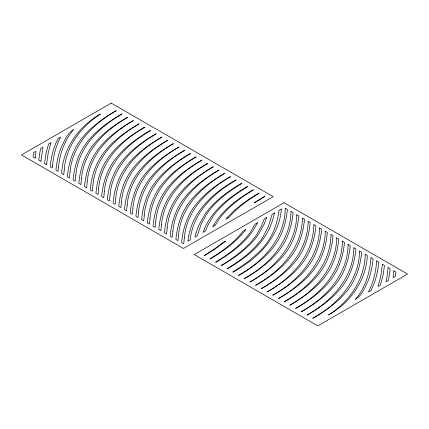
<?xml version="1.0" encoding="UTF-8"?>
<svg xmlns="http://www.w3.org/2000/svg" width="429" height="429" viewBox="0 0 429 429"><rect width="100%" height="100%" fill="white"/><g stroke="black" fill="none" stroke-linecap="round" stroke-linejoin="round"><path stroke-width="0.64" d="M35.232 157.722L35.194 158.172L33.097 156.96L33.237 155.582L33.591 152.649L35.918 151.308L35.232 157.722M393.806 270.828L393.082 277.692L395.409 276.351L395.763 273.418L395.903 272.04L393.806 270.828M40.986 160.484L40.911 161.47L38.808 160.258L39.452 154.901L40.621 148.59L42.98 147.227L40.986 160.484M388.089 267.53L387.28 275.037L386.02 281.773L388.379 280.41L389.548 274.099L390.192 268.742L388.089 267.53M46.75 163.143L46.622 164.768L44.525 163.556L46.075 153.067L48.579 143.999L50.992 142.605L48.209 152.778L46.75 163.143M382.378 264.232L380.791 276.222L378.008 286.395L380.421 285.001L383.172 274.705L384.475 265.444L382.378 264.232M52.536 165.653L52.333 168.066L50.236 166.854C51.131 157.041 53.469 147.249 58.103 138.497L60.612 137.049C55.867 145.855 53.453 155.743 52.536 165.653M376.667 260.934C375.906 271.659 373.525 282.427 368.388 291.951L370.897 290.503C375.531 281.751 377.869 271.959 378.764 262.146L376.667 260.934M58.349 167.9L58.044 171.364L55.947 170.152C56.719 161.846 58.483 153.571 61.84 145.903C64.913 140.042 67.61 132.958 73.579 129.563C64.532 140.294 59.652 154.022 58.349 167.9M370.956 257.636C370.045 272.683 365.267 287.811 355.421 299.437C361.974 295.458 364.972 287.5 368.125 280.775C370.865 273.766 372.351 266.323 373.053 258.848L370.956 257.636M64.28 169.289L63.755 174.662L61.658 173.45C62.854 148.391 78.957 126.067 100.472 114.039C81.371 126.34 66.163 146.075 64.28 169.289M365.245 254.338C364.736 279.477 349.394 301.844 328.528 314.961C350.043 302.933 366.146 280.609 367.342 255.55L365.245 254.338M70.072 171.97L69.471 177.96L67.374 176.748C68.425 165.165 71.595 153.603 77.933 143.753A137.403 79.327 0 0 1 86.765 132.641C95.318 123.842 105.539 116.886 116.028 110.612L116.323 110.784C93.458 123.622 72.313 144.471 70.072 171.97M75.783 175.268L75.182 181.258L73.086 180.046C74.137 168.463 77.311 156.901 83.644 147.05A137.403 79.327 0 0 1 92.476 135.939C101.035 127.14 111.25 120.184 121.745 113.91L122.034 114.082C99.169 126.92 78.024 147.769 75.783 175.268M81.499 178.566L80.893 184.556L78.797 183.344C79.853 171.761 83.022 160.199 89.355 150.348A137.403 79.327 0 0 1 98.193 139.237C106.746 130.437 116.961 123.482 127.456 117.208L127.751 117.38C104.88 130.218 83.735 151.067 81.499 178.566M87.21 181.864L86.604 187.854L84.508 186.642C85.564 175.059 88.733 163.497 95.072 153.646A137.403 79.327 0 0 1 103.904 142.535C112.457 133.735 122.673 126.78 133.167 120.506L133.462 120.678C110.596 133.516 89.447 154.365 87.21 181.864M92.921 185.162L92.321 191.152L90.219 189.94C91.275 178.357 94.444 166.795 100.783 156.944A137.403 79.327 0 0 1 109.615 145.833C118.168 137.033 128.389 130.078 138.878 123.804L139.173 123.976C116.307 136.813 95.163 157.663 92.921 185.162M98.632 188.46L98.032 194.45L95.935 193.238C96.986 181.655 100.161 170.093 106.494 160.242A137.403 79.327 0 0 1 115.326 149.131C123.879 140.331 134.1 133.376 144.589 127.102L144.884 127.274C122.018 140.111 100.874 160.961 98.632 188.46M104.344 191.758L103.743 197.748L101.646 196.536C102.697 184.953 105.872 173.391 112.205 163.54A137.403 79.327 0 0 1 121.037 152.429C129.596 143.629 139.811 136.674 150.306 130.405L150.6 130.572C127.729 143.409 106.585 164.259 104.344 191.758M110.06 195.056L109.454 201.045L107.357 199.834C108.414 188.251 111.583 176.689 117.921 166.838A137.403 79.327 0 0 1 126.753 155.727C135.307 146.927 145.522 139.972 156.017 133.703L156.312 133.869C133.446 146.707 112.296 167.557 110.06 195.056M115.771 198.354L115.17 204.343L113.068 203.132C114.125 191.548 117.294 179.987 123.632 170.136A137.403 79.327 0 0 1 132.464 159.025C141.018 150.225 151.239 143.27 161.728 137.001L162.023 137.167C139.157 150.005 118.007 170.855 115.771 198.354M121.482 201.651L120.881 207.641L118.785 206.429C119.836 194.846 123.01 183.285 129.344 173.434A137.403 79.327 0 0 1 138.176 162.323C146.729 153.523 156.95 146.568 167.439 140.299L167.734 140.465C144.868 153.303 123.724 174.153 121.482 201.651M127.193 204.949L126.593 210.939L124.496 209.727C125.547 198.144 128.721 186.583 135.055 176.732A137.403 79.327 0 0 1 143.887 165.621C152.445 156.821 162.661 149.866 173.155 143.597L173.445 143.763C150.579 156.601 129.435 177.45 127.193 204.949M132.91 208.247L132.304 214.237L130.207 213.025C131.263 201.442 134.433 189.881 140.771 180.03A137.403 79.327 0 0 1 149.603 168.919C158.156 160.119 168.372 153.164 178.866 146.895L179.161 147.061C156.29 159.899 135.146 180.748 132.91 208.247M138.621 211.545L138.015 217.535L135.918 216.323C136.974 204.74 140.144 193.179 146.482 183.328A137.403 79.327 0 0 1 155.314 172.217C163.867 163.417 174.083 156.462 184.577 150.193L184.872 150.359C162.006 163.197 140.857 184.046 138.621 211.545M144.332 214.843L143.731 220.833L141.629 219.621C142.685 208.038 145.855 196.477 152.193 186.626A137.403 79.327 0 0 1 161.025 175.515C169.578 166.715 179.799 159.76 190.288 153.491L190.583 153.657C167.718 166.495 146.573 187.344 144.332 214.843M150.043 218.141L149.442 224.131L147.345 222.919C148.396 211.336 151.571 199.775 157.904 189.924A137.403 79.327 0 0 1 166.736 178.813C175.289 170.013 185.51 163.058 195.999 156.789L196.294 156.955C173.429 169.793 152.284 190.642 150.043 218.141M155.754 221.439L155.153 227.429L153.056 226.217C154.108 214.634 157.282 203.073 163.615 193.222A137.403 79.327 0 0 1 172.447 182.111C181.006 173.311 191.221 166.355 201.716 160.087L202.011 160.253C179.14 173.091 157.995 193.94 155.754 221.439M161.47 224.737L160.864 230.727L158.768 229.515C159.824 217.932 162.993 206.37 169.332 196.52A137.403 79.327 0 0 1 178.164 185.408C186.717 176.609 196.932 169.653 207.427 163.385L207.722 163.551C184.856 176.389 163.706 197.238 161.47 224.737M167.181 228.035L166.581 234.025L164.479 232.813C165.535 221.23 168.704 209.668 175.043 199.817A137.403 79.327 0 0 1 183.875 188.706C192.428 179.907 202.649 172.951 213.138 166.683L213.433 166.849C190.567 179.687 169.423 200.536 167.181 228.035M172.892 231.333L172.292 237.323L170.195 236.111C171.246 224.528 174.421 212.966 180.754 203.115A137.403 79.327 0 0 1 189.586 192.004C198.139 183.204 208.36 176.249 218.849 169.981L219.144 170.147C196.278 182.985 175.134 203.834 172.892 231.333M178.603 234.631L178.003 240.621L175.906 239.409C176.957 227.826 180.132 216.264 186.465 206.413A137.403 79.327 0 0 1 195.297 195.302C203.855 186.502 214.071 179.547 224.565 173.278L224.855 173.445C201.989 186.283 180.845 207.132 178.603 234.631M285.269 208.167C284.995 237.945 263.342 261.829 238.417 275.343L238.712 275.509C249.201 269.24 259.422 262.285 267.975 253.485A137.403 79.327 0 0 0 276.807 242.374C283.145 232.523 286.315 220.962 287.371 209.379L285.269 208.167M290.985 211.465C290.706 241.243 269.053 265.127 244.128 278.641L244.423 278.807C254.917 272.538 265.133 265.583 273.686 256.783A137.403 79.327 0 0 0 282.518 245.672C288.856 235.821 292.026 224.26 293.082 212.677L290.985 211.465M296.696 214.763C296.418 244.541 274.769 268.425 249.839 281.939L250.134 282.105C260.628 275.836 270.844 268.881 279.397 260.081A137.403 79.327 0 0 0 288.229 248.97C294.567 239.119 297.737 227.558 298.793 215.975L296.696 214.763M302.407 218.061C302.129 247.839 280.48 271.723 255.555 285.237L255.845 285.403C266.339 279.134 276.555 272.179 285.113 263.379A137.403 79.327 0 0 0 293.945 252.268C300.279 242.417 303.453 230.856 304.504 219.273L302.407 218.061M308.119 221.359C307.845 251.137 286.191 275.021 261.266 288.535L261.561 288.701C272.05 282.432 282.271 275.477 290.824 266.677A137.403 79.327 0 0 0 299.656 255.566C305.995 245.715 309.164 234.154 310.215 222.571L308.119 221.359M313.83 224.657C313.556 254.435 291.902 278.319 266.977 291.833L267.272 291.999C277.761 285.73 287.982 278.775 296.536 269.975A137.403 79.327 0 0 0 305.368 258.864C311.706 249.013 314.875 237.452 315.932 225.868L313.83 224.657M319.546 227.955C319.267 257.732 297.619 281.617 272.688 295.131L272.983 295.297C283.478 289.028 293.693 282.073 302.247 273.273A137.403 79.327 0 0 0 311.079 262.162C317.417 252.311 320.586 240.749 321.643 229.166L319.546 227.955M325.257 231.252C324.978 261.03 303.33 284.915 278.4 298.428L278.694 298.595C289.189 292.326 299.404 285.371 307.963 276.571A137.403 79.327 0 0 0 316.795 265.46C323.128 255.609 326.303 244.047 327.354 232.464L325.257 231.252M330.968 234.55C330.695 264.328 309.041 288.213 284.116 301.726L284.411 301.898C294.9 295.624 305.121 288.669 313.674 279.869A137.403 79.327 0 0 0 322.506 268.758C328.839 258.907 332.014 247.345 333.065 235.762L330.968 234.55M336.679 237.848C336.406 267.626 314.752 291.511 289.827 305.024L290.122 305.196C300.611 298.922 310.832 291.967 319.385 283.167A137.403 79.327 0 0 0 328.217 272.056C334.556 262.205 337.725 250.643 338.781 239.06L336.679 237.848M342.396 241.146C342.117 270.924 320.463 294.809 295.538 308.322L295.833 308.494C306.327 302.22 316.543 295.265 325.096 286.465A137.403 79.327 0 0 0 333.928 275.354C340.267 265.503 343.436 253.941 344.492 242.358L342.396 241.146M348.107 244.444C347.828 274.222 326.179 298.107 301.249 311.62L301.544 311.792C312.039 305.518 322.254 298.563 330.807 289.763A137.403 79.327 0 0 0 339.639 278.652C345.978 268.801 349.147 257.239 350.203 245.656L348.107 244.444M353.818 247.742C353.539 277.52 331.89 301.405 306.966 314.918L307.255 315.09C317.75 308.816 327.965 301.86 336.524 293.061A137.403 79.327 0 0 0 345.356 281.95C351.689 272.099 354.863 260.537 355.914 248.954L353.818 247.742M359.529 251.04C359.255 280.818 337.602 304.703 312.677 318.216L312.972 318.388C323.461 312.114 333.682 305.158 342.235 296.359A137.403 79.327 0 0 0 351.067 285.247C357.405 275.397 360.575 263.835 361.626 252.252L359.529 251.04M184.357 237.634L183.741 243.575L183.43 243.752L181.617 242.707C182.674 231.124 185.843 219.562 192.181 209.711A137.403 79.327 0 0 1 201.013 198.6C209.567 189.8 219.782 182.845 230.276 176.576L230.571 176.743C207.802 189.543 186.69 210.253 184.357 237.634M281.344 208.993C279.349 237.714 256.874 259.154 233.001 272.211L232.706 272.045L248.407 261.443L259.92 251.271A137.339 79.295 0 0 0 268.372 240.776C274.372 231.692 277.702 221.085 279.022 210.333L281.344 208.993M188.771 236.063L187.891 241.178L190.224 239.832C192.911 212.891 213.878 192.712 236.282 180.041L235.988 179.874C214.409 192.128 193.12 210.29 188.771 236.063M274.453 212.972C272.747 221.241 269.653 229.242 265.031 236.32A137.253 79.242 0 0 1 257.239 246.166C248.563 255.314 238.063 262.478 227.284 268.913L226.989 268.747C237.248 262.489 247.211 255.507 255.432 246.675A137.259 79.247 0 0 0 262.929 237.06L268.415 226.523L272.099 214.334L274.453 212.972M196.08 232.899L194.975 237.087L197.34 235.725L201.158 224.169L206.687 214.066A137.194 79.209 0 0 1 214.146 204.778C222.26 196.246 231.982 189.446 241.994 183.339L241.699 183.172C231.167 189.457 220.908 196.444 212.339 205.293A137.264 79.247 0 0 0 204.585 214.816L198.879 225.182L196.08 232.899M266.715 217.439L264.055 224.378L258.794 233.816A137.124 79.167 0 0 1 251.834 242.541C243.109 251.85 232.48 259.111 221.573 265.615L221.278 265.449C231.622 259.143 241.666 252.096 249.919 243.157A137.108 79.156 0 0 0 256.612 234.684L261.711 225.531L264.312 218.828L266.715 217.439M204.311 229.129L203.019 232.443L205.437 231.049L208.113 224.775L213.251 216.13A137.157 79.188 0 0 1 219.884 208.049C227.987 199.523 237.704 192.734 247.705 186.636L247.41 186.47C229.976 196.82 212.36 209.808 204.311 229.129M257.577 222.715L253.019 230.604A137.033 79.118 0 0 1 247.254 237.993C238.352 247.914 227.241 255.528 215.862 262.317L215.567 262.151C226.298 255.609 236.733 248.262 245.136 238.83A137.017 79.108 0 0 0 250.675 231.719L255.089 224.153L257.577 222.715M214.114 224.378L212.698 226.855L215.219 225.402L218.077 220.715A137.2 79.209 0 0 1 225.128 211.846C233.317 203.083 243.222 196.144 253.421 189.934L253.126 189.768C242.272 196.235 231.692 203.453 223 212.698A137.248 79.236 0 0 0 215.648 221.954L214.114 224.378M227.209 217.653L225.81 219.289L228.582 217.691L234.277 211.647L241.103 205.663L249.281 199.582L259.132 193.232L258.837 193.066C247.356 199.909 236.138 207.598 227.209 217.653M241.178 235.103C232.336 244.83 221.38 252.327 210.151 259.019L209.856 258.853C220.286 252.504 230.427 245.388 238.706 236.331A137.001 79.097 0 0 0 243.039 231.108L245.71 229.569A136.931 79.059 0 0 1 241.178 235.103M225.563 241.2L214.816 249.185L204.435 255.722L204.145 255.555L213.899 249.27A180.26 104.075 0 0 0 222.024 243.248L225.563 241.2M254.654 202.574L254.059 202.976L264.843 196.53L264.548 196.364L254.654 202.574M111.213 103.121L21.45 154.949L183.43 248.466L273.193 196.643L111.213 103.121M284.025 202.735L194.262 254.558L317.787 325.879L407.55 274.051L284.025 202.735"/></g></svg>
